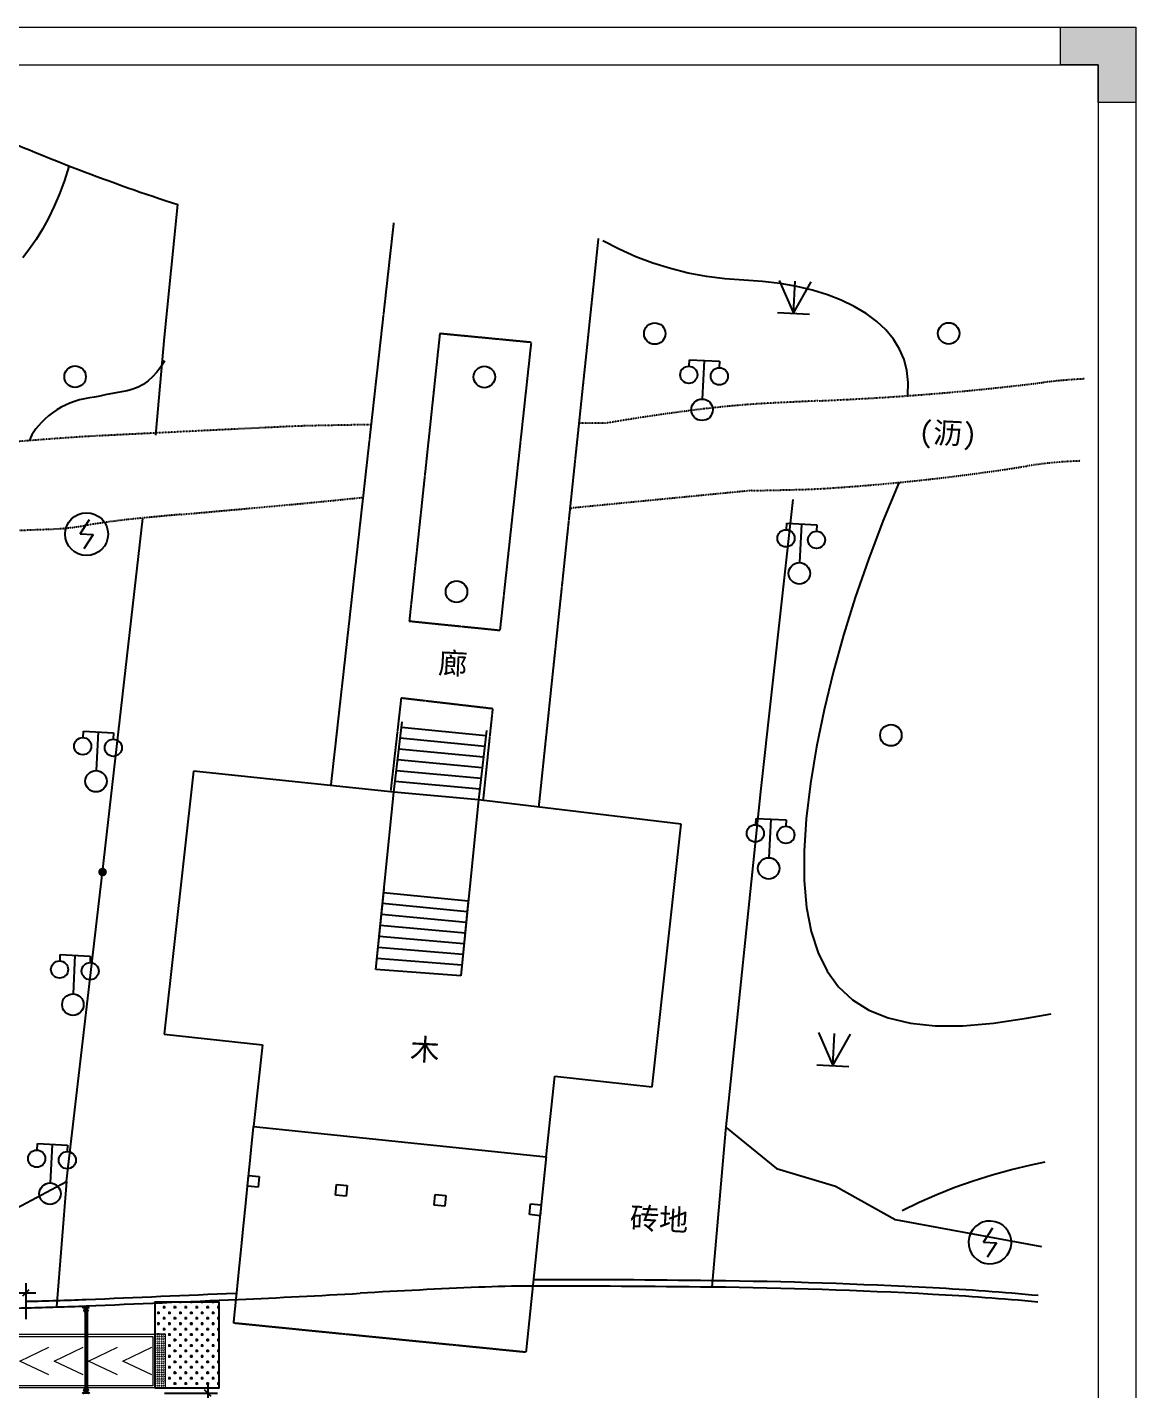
# Model space of a CAD drawing. Header units: millimetres. Extents: x 4 to 2106212, y -117026 to 198097.
# Drawn here: x 1744848 to 1796513, y 126967 to 190477 of the extents above; entities that cross this region are included whole.
import ezdxf
from ezdxf.enums import TextEntityAlignment as Align

# ---------------------------------------------------------------- set-up
doc = ezdxf.new("R2010")
doc.units = ezdxf.units.MM
for name, pattern in [('CENTER', [0.6, 0.375, -0.075, 0.075, -0.075]), ('X32', [1.5, 1, -0.5]), ('X6', [2, 1, -1])]:
    doc.linetypes.add(name, pattern=pattern)
doc.layers.add('HR-pontoon', color=161, linetype='Continuous')
doc.layers.add('粗实线', color=7, linetype='Continuous')
doc.layers.add('图框', color=7, linetype='Continuous', lineweight=13)
doc.layers.add('抱桩器', color=1, linetype='Continuous', lineweight=18)
doc.styles.add('hztxt', font='ros1.shx', dxfattribs={"width": 0.8, "bigfont": 'hztxt.shx'})
doc.styles.add('宋体', font='')
doc.styles.get('宋体').set_extended_font_data('SimSun')
doc.linetypes.add('10422', pattern='A,2,[150,AAA.SHX,S=1,R=0,X=0,Y=1],2,[177,AAA.SHX,S=1,R=0,X=0,Y=0.8],1e-09', length=4)
doc.linetypes.add('444', pattern='A,4.5,[145,AAA.SHX,S=1,R=0,X=0,Y=1],4.5,-0.5,[146,AAA.SHX,S=1,R=0,X=0,Y=0],-0.5', length=10)
doc.dimstyles.new('DIM-300', dxfattribs={"dimscale": 300, "dimtxt": 3, "dimasz": 1, "dimexe": 1.5, "dimexo": 1.5, "dimgap": 0.5, "dimtad": 1, "dimdec": 0, "dimzin": 0, "dimdsep": 46, "dimtxsty": 'hztxt', "dimblk": 'OBLIQUE', "dimcen": 0, "dimdle": 1.5, "dimclrd": 9, "dimclre": 9, "dimclrt": 6, "dimadec": 0, "dimazin": 0, "dimtfac": 1, "dimtdec": 0, "dimtix": 1, "dimtofl": 0, "dimtmove": 2, "dimatfit": 0, "dimfxl": 5, "dimtolj": 1, "dimtzin": 0, "dimarcsym": 0})
pattern_1 = [(225, (43212.285, 45564.743), (4.49012806, -4.49012806), []), (225, (43207.795, 45564.743), (4.49012806, -4.49012806), [7.9375, -1.5875, 0, -1.5875])]
pattern_2 = [(225, (-344287.005, -129412.7357), (4.49012806, -4.49012806), []), (225, (-344291.495, -129412.7357), (4.49012806, -4.49012806), [7.9375, -1.5875, 0, -1.5875])]

# ---------------------------------------------------------------- blocks, each defined once
blk = doc.blocks.new('*U583')
at = {"layer": '抱桩器'}
h = blk.add_hatch(dxfattribs=at)
h.set_pattern_fill('GOST_GLASS', color=252, scale=10, angle=90)
h.set_pattern_definition([(135, (-669974.417, -109419.865), (5e-15, 84.852814), [50, -70]), (135, (-669974.417, -109398.65), (5e-15, 84.852814), [20, -100]), (135, (-669995.63, -109419.865), (5e-15, 84.852814), [20, -100])])
h.paths.add_polyline_path([(-3750, 1250), (-3750, -1250), (-4750, -1250), (-4750, 1250)])
h = blk.add_hatch(dxfattribs=at)
h.set_pattern_fill('GOST_GLASS', color=252, scale=10, angle=90)
h.set_pattern_definition([(135, (-673974.717, -109419.865), (5e-15, 84.852814), [50, -70]), (135, (-673974.717, -109398.65), (5e-15, 84.852814), [20, -100]), (135, (-673995.93, -109419.865), (5e-15, 84.852814), [20, -100])])
h.paths.add_polyline_path([(4250, 1250), (4250, -1250), (4750, -1250), (4750, 1250)])
at = {"layer": '抱桩器', "color": 252}
for points in [[(-3750, 1250), (-3750, -1250), (-4750, -1250), (-4750, 1250)], [(4250, -1250), (-3750, -1250), (-3750, 1250), (4250, 1250)], [(4150, -1150), (-3650, -1150), (-3650, 1150), (4150, 1150)], [(4250, 1250), (4250, -1250), (4750, -1250), (4750, 1250)]]:
    blk.add_lwpolyline(points, close=True, dxfattribs=at)
for points in [[(-2284, -650), (-3634, 0), (-2284, 650)], [(-684, -650), (-2034, 0), (-684, 650)], [(916, -650), (-434, 0), (916, 650)], [(2516, -650), (1166, 0), (2516, 650)], [(4116, -650), (2766, 0), (4116, 650)]]:
    blk.add_lwpolyline(points, dxfattribs=at)
blk = doc.blocks.new('*U584')
at = {"color": 0, "linetype": 'ByBlock', "lineweight": -2, "transparency": 16777216}
blk.add_blockref('*U583', (0, 0), dxfattribs=at)
blk = doc.blocks.new('MT-ZP')
h = blk.add_hatch()
h.set_pattern_fill('CROSS', color=252, scale=40)
h.set_pattern_definition([(0, (46060, 0), (254, 254), [127, -381]), (90, (46123.5, -63.5), (-254, 254), [127, -381])])
h.paths.add_polyline_path([(726284, 262476), (726284, 260976), (726784, 260976), (726784, 258476), (729284, 258476), (729284, 262476)])
at = {"layer": 'HR-pontoon', "color": 252}
blk.add_lwpolyline([(726284, 258476), (729284, 258476), (729284, 262476), (726284, 262476)], close=True, dxfattribs=at)
at = {"color": 252}
blk.add_blockref('*U584', (722034, 259726), dxfattribs=at)
blk = doc.blocks.new('*U73')
blk.add_blockref('MT-ZP', (-692747, -252919))
blk = doc.blocks.new('*U74')
at = {"color": 0, "linetype": 'ByBlock', "lineweight": -2, "transparency": 16777216}
blk.add_blockref('*U73', (0, 0), dxfattribs=at)
blk = doc.blocks.new('_Oblique')
at = {"color": 0, "linetype": 'ByBlock', "lineweight": -2}
blk.add_line((-0.5, -0.5), (0.5, 0.5), dxfattribs=at)
blk = doc.blocks.new('*D558')
at = {"color": 9, "lineweight": -2, "transparency": 16777216}
for p, q in [((1738345, 131490), (1745245, 131490)), ((1738795, 130255), (1738795, 131940)), ((1744795, 130255), (1744795, 131940))]:
    blk.add_line(p, q, dxfattribs=at)
at = {"layer": 'Defpoints', "color": 0, "transparency": 16777216}
for p in [(1744795, 131490), (1738795, 129805), (1744795, 129805)]:
    blk.add_point(p, dxfattribs=at)
at = {"color": 9, "lineweight": -2, "transparency": 16777216, "xscale": 300, "yscale": 300, "zscale": 300, "rotation": 180}
blk.add_blockref('_Oblique', (1738795, 131490), dxfattribs=at)
at = {"color": 9, "lineweight": -2, "transparency": 16777216, "xscale": 300, "yscale": 300, "zscale": 300}
blk.add_blockref('_Oblique', (1744795, 131490), dxfattribs=at)
at = {"color": 6, "transparency": 16777216, "insert": (1741795, 132090), "char_height": 900, "attachment_point": 5, "style": 'hztxt'}
blk.add_mtext('\\A1;6000', dxfattribs=at)
blk = doc.blocks.new('*D568')
at = {"color": 9, "lineweight": -2, "transparency": 16777216}
for p, q in [((1753267, 127255), (1753267, 123355)), ((1751245, 126805), (1753717, 126805)), ((1751245, 123805), (1753717, 123805))]:
    blk.add_line(p, q, dxfattribs=at)
at = {"layer": 'Defpoints', "color": 0, "transparency": 16777216}
for p in [(1750795, 126805), (1750795, 123805), (1753267, 123805)]:
    blk.add_point(p, dxfattribs=at)
at = {"color": 9, "lineweight": -2, "transparency": 16777216, "xscale": 300, "yscale": 300, "zscale": 300}
for p, rotation in [((1753267, 126805), 90), ((1753267, 123805), 270)]:
    blk.add_blockref('_Oblique', p, dxfattribs=dict(at, rotation=rotation))
at = {"color": 6, "transparency": 16777216, "insert": (1752204, 125305), "char_height": 900, "attachment_point": 5, "rotation": 90, "style": 'hztxt'}
blk.add_mtext('\\A1;3000', dxfattribs=at)
blk = doc.blocks.new('*U1997')
h = blk.add_hatch()
h.set_pattern_fill('ANSI35', color=4, angle=180)
h.set_pattern_definition(pattern_1)
h.paths.add_polyline_path([(24, -89), (36, -89), (36, -67), (24, -67)])
h.paths.add_polyline_path([(24, -31), (36, -31), (36, 11), (24, 11)])
h.paths.add_polyline_path([(-100, 11), (100, 11), (100, 21), (-100, 21)])
h.paths.add_polyline_path([(-36, -31), (-24, -31), (-24, 11), (-36, 11)])
h.paths.add_polyline_path([(-36, -89), (-24, -89), (-24, -67), (-36, -67)])
h = blk.add_hatch()
h.set_pattern_fill('ANSI35', color=4, angle=180)
h.set_pattern_definition(pattern_2)
h.paths.add_polyline_path([(-129, -116), (-150, -116), (-150, -104), (-129, -104)])
h.paths.add_polyline_path([(111, -116), (-111, -116), (-111, -104), (111, -104)])
h.paths.add_polyline_path([(150, -116), (129, -116), (129, -104), (150, -104)])
h.paths.add_polyline_path([(66, -104), (54, -104), (54, -67), (66, -67)])
h.paths.add_polyline_path([(66, -31), (54, -31), (54, -4), (66, -4)])
h.paths.add_polyline_path([(6, -31), (-6, -31), (-6, -4), (6, -4)])
h.paths.add_polyline_path([(6, -104), (-6, -104), (-6, -67), (6, -67)])
h.paths.add_polyline_path([(-54, -104), (-66, -104), (-66, -67), (-54, -67)])
h.paths.add_polyline_path([(-54, -31), (-66, -31), (-66, -4), (-54, -4)])
at = {"color": 4}
for points in [[(100, 11), (-100, 11), (-100, 21), (100, 21), (100, 11)], [(-36, -89), (-36, 11), (-24, 11), (-24, -89), (-36, -89)], [(24, -89), (24, 11), (36, 11), (36, -89), (24, -89)], [(150, -116), (-150, -116), (-150, -104), (150, -104), (150, -116)], [(-66, -104), (-66, -4), (-54, -4), (-54, -104), (-66, -104)], [(-6, -104), (-6, -4), (6, -4), (6, -104), (-6, -104)], [(54, -104), (54, -4), (66, -4), (66, -104), (54, -104)]]:
    blk.add_lwpolyline(points, dxfattribs=at)
at = {"layer": 'Defpoints', "color": 4}
for points in [[(-100, 21), (-50, 21), (-50, 121), (-100, 21)], [(100, 21), (50, 21), (50, 121), (100, 21)]]:
    blk.add_lwpolyline(points, dxfattribs=at)
at = {"layer": 'Defpoints', "color": 4, "linetype": 'CENTER', "ltscale": 2}
for points in [[(-129, -116), (-111, -116), (-111, -104), (-129, -104)], [(-66, -31), (-54, -31), (-54, -67), (-66, -67)], [(-36, -31), (-24, -31), (-24, -67), (-36, -67)], [(-6, -31), (6, -31), (6, -67), (-6, -67)], [(24, -31), (36, -31), (36, -67), (24, -67)], [(54, -31), (66, -31), (66, -67), (54, -67)], [(129, -116), (111, -116), (111, -104), (129, -104)]]:
    blk.add_lwpolyline(points, close=True, dxfattribs=at)
for points in [[(-120, -99), (-120, -111), (-120, -121)], [(-66, -49), (66, -49)], [(-66, -49), (66, -49)], [(120, -99), (120, -111), (120, -121)]]:
    blk.add_lwpolyline(points, dxfattribs=at)
blk = doc.blocks.new('*U2004')
at = {"layer": '粗实线', "color": 0, "linetype": 'ByBlock', "lineweight": -2, "transparency": 16777216}
blk.add_blockref('*U1997', (0, 0), dxfattribs=at)
blk = doc.blocks.new('*U2005')
h = blk.add_hatch()
h.set_pattern_fill('ANSI35', color=4, angle=180)
h.set_pattern_definition(pattern_1)
h.paths.add_polyline_path([(24, -89), (36, -89), (36, -67), (24, -67)])
h.paths.add_polyline_path([(24, -31), (36, -31), (36, 11), (24, 11)])
h.paths.add_polyline_path([(-100, 11), (100, 11), (100, 21), (-100, 21)])
h.paths.add_polyline_path([(-36, -31), (-24, -31), (-24, 11), (-36, 11)])
h.paths.add_polyline_path([(-36, -89), (-24, -89), (-24, -67), (-36, -67)])
h = blk.add_hatch()
h.set_pattern_fill('ANSI35', color=4, angle=180)
h.set_pattern_definition(pattern_2)
h.paths.add_polyline_path([(-129, -116), (-150, -116), (-150, -104), (-129, -104)])
h.paths.add_polyline_path([(111, -116), (-111, -116), (-111, -104), (111, -104)])
h.paths.add_polyline_path([(150, -116), (129, -116), (129, -104), (150, -104)])
h.paths.add_polyline_path([(66, -104), (54, -104), (54, -67), (66, -67)])
h.paths.add_polyline_path([(66, -31), (54, -31), (54, -4), (66, -4)])
h.paths.add_polyline_path([(6, -31), (-6, -31), (-6, -4), (6, -4)])
h.paths.add_polyline_path([(6, -104), (-6, -104), (-6, -67), (6, -67)])
h.paths.add_polyline_path([(-54, -104), (-66, -104), (-66, -67), (-54, -67)])
h.paths.add_polyline_path([(-54, -31), (-66, -31), (-66, -4), (-54, -4)])
at = {"color": 4}
for points in [[(100, 11), (-100, 11), (-100, 21), (100, 21), (100, 11)], [(-36, -89), (-36, 11), (-24, 11), (-24, -89), (-36, -89)], [(24, -89), (24, 11), (36, 11), (36, -89), (24, -89)], [(150, -116), (-150, -116), (-150, -104), (150, -104), (150, -116)], [(-66, -104), (-66, -4), (-54, -4), (-54, -104), (-66, -104)], [(-6, -104), (-6, -4), (6, -4), (6, -104), (-6, -104)], [(54, -104), (54, -4), (66, -4), (66, -104), (54, -104)]]:
    blk.add_lwpolyline(points, dxfattribs=at)
at = {"layer": 'Defpoints', "color": 4}
for points in [[(-100, 21), (-50, 21), (-50, 121), (-100, 21)], [(100, 21), (50, 21), (50, 121), (100, 21)]]:
    blk.add_lwpolyline(points, dxfattribs=at)
at = {"layer": 'Defpoints', "color": 4, "linetype": 'CENTER', "ltscale": 2}
for points in [[(-129, -116), (-111, -116), (-111, -104), (-129, -104)], [(-66, -31), (-54, -31), (-54, -67), (-66, -67)], [(-36, -31), (-24, -31), (-24, -67), (-36, -67)], [(-6, -31), (6, -31), (6, -67), (-6, -67)], [(24, -31), (36, -31), (36, -67), (24, -67)], [(54, -31), (66, -31), (66, -67), (54, -67)], [(129, -116), (111, -116), (111, -104), (129, -104)]]:
    blk.add_lwpolyline(points, close=True, dxfattribs=at)
for points in [[(-120, -99), (-120, -111), (-120, -121)], [(-66, -49), (66, -49)], [(-66, -49), (66, -49)], [(120, -99), (120, -111), (120, -121)]]:
    blk.add_lwpolyline(points, dxfattribs=at)
blk = doc.blocks.new('*U1996')
at = {"layer": '粗实线', "color": 0, "linetype": 'ByBlock', "lineweight": -2, "transparency": 16777216}
blk.add_blockref('*U2005', (0, 0), dxfattribs=at)
blk = doc.blocks.new('*U1971')
at = {"layer": '粗实线', "color": 4}
for points in [[(-50, 1863), (-50, -1863)], [(50, 1863), (50, -1863)]]:
    blk.add_lwpolyline(points, dxfattribs=at)
at = {"layer": '粗实线', "color": 4, "xscale": -1, "rotation": 179.9999997006857}
blk.add_blockref('*U1996', (0, 1884), dxfattribs=at)
at = {"layer": '粗实线', "color": 4, "rotation": 359.9999997006856}
blk.add_blockref('*U2004', (0, -1884), dxfattribs=at)
blk = doc.blocks.new('*U1972')
at = {"color": 0, "linetype": 'ByBlock', "lineweight": -2, "transparency": 16777216}
blk.add_blockref('*U1971', (0, 0), dxfattribs=at)
blk = doc.blocks.new('jytkjyk')
at = {"layer": '粗实线', "color": 252, "linetype": 'Continuous'}
for p, q in [((520511, 183981, 15000), (520304, 183327, 15000)), ((520520, 184016, 15000), (520511, 183981, 15000)), ((520304, 183327, 15000), (520074, 182711, 15000)), ((520074, 182711, 15000), (519824, 182131, 15000)), ((519824, 182131, 15000), (519560, 181584, 15000)), ((519281, 181070, 15000), (518988, 180589, 15000)), ((519560, 181584, 15000), (519281, 181070, 15000)), ((518988, 180589, 15000), (518680, 180142, 15000)), ((546162, 180127, 14000), (545403, 180523, 14000)), ((518680, 180142, 15000), (518357, 179728, 15000)), ((546939, 179780, 14000), (546162, 180127, 14000)), ((547733, 179479, 14000), (546939, 179780, 14000)), ((548545, 179227, 14000), (547733, 179479, 14000)), ((549374, 179021, 14000), (548545, 179227, 14000)), ((550221, 178863, 14000), (549374, 179021, 14000)), ((551086, 178753, 14000), (550221, 178863, 14000)), ((551968, 178690, 14000), (551086, 178753, 14000)), ((552837, 178631, 14000), (551968, 178690, 14000)), ((553661, 178533, 14000), (552837, 178631, 14000)), ((554441, 178397, 14000), (553661, 178533, 14000)), ((555176, 178221, 14000), (554441, 178397, 14000)), ((555866, 178006, 14000), (555176, 178221, 14000)), ((556512, 177753, 14000), (555866, 178006, 14000)), ((557113, 177460, 14000), (556512, 177753, 14000)), ((557669, 177128, 14000), (557113, 177460, 14000)), ((558167, 176762, 14000), (557669, 177128, 14000)), ((558592, 176365, 14000), (558167, 176762, 14000)), ((558945, 175937, 14000), (558592, 176365, 14000)), ((559225, 175479, 14000), (558945, 175937, 14000)), ((559433, 174990, 14000), (559225, 175479, 14000)), ((524960, 174934, 14000), (524789, 174653, 14000)), ((559567, 174470, 14000), (559433, 174990, 14000)), ((524407, 174182, 14000), (524198, 173992, 14000)), ((524604, 174402, 14000), (524407, 174182, 14000)), ((524789, 174653, 14000), (524604, 174402, 14000)), ((559630, 173920, 14000), (559567, 174470, 14000)), ((522706, 173433, 14000), (522449, 173383, 14000)), ((522967, 173484, 14000), (522706, 173433, 14000)), ((523232, 173536, 14000), (522967, 173484, 14000)), ((523492, 173604, 14000), (523232, 173536, 14000)), ((523740, 173703, 14000), (523492, 173604, 14000)), ((523975, 173832, 14000), (523740, 173703, 14000)), ((524198, 173992, 14000), (523975, 173832, 14000)), ((559619, 173339, 14000), (559630, 173920, 14000)), ((520143, 172762, 14000), (519944, 172642, 14000)), ((520348, 172868, 14000), (520143, 172762, 14000)), ((520559, 172961, 14000), (520348, 172868, 14000)), ((520776, 173039, 14000), (520559, 172961, 14000)), ((521000, 173103, 14000), (520776, 173039, 14000)), ((521230, 173153, 14000), (521000, 173103, 14000)), ((521466, 173196, 14000), (521230, 173153, 14000)), ((521705, 173241, 14000), (521466, 173196, 14000)), ((521949, 173287, 14000), (521705, 173241, 14000)), ((522197, 173335, 14000), (521949, 173287, 14000)), ((522449, 173383, 14000), (522197, 173335, 14000)), ((519391, 172205, 14000), (519235, 172054, 14000)), ((519565, 172359, 14000), (519391, 172205, 14000)), ((519751, 172508, 14000), (519565, 172359, 14000)), ((519944, 172642, 14000), (519751, 172508, 14000)), ((518874, 171616, 14000), (518789, 171475, 14000)), ((518976, 171759, 14000), (518874, 171616, 14000)), ((519097, 171905, 14000), (518976, 171759, 14000)), ((519235, 172054, 14000), (519097, 171905, 14000)), ((518722, 171336, 14000), (518673, 171201, 14000)), ((518789, 171475, 14000), (518722, 171336, 14000)), ((559196, 169242, 14000), (558452, 167449, 14000)), ((558452, 167449, 14000), (557773, 165668, 14000)), ((557773, 165668, 14000), (557160, 163898, 14000)), ((557160, 163898, 14000), (556613, 162140, 14000)), ((556613, 162140, 14000), (556131, 160394, 14000)), ((556131, 160394, 14000), (555714, 158660, 14000)), ((555714, 158660, 14000), (555362, 156937, 14000)), ((535655, 154816, 100000), (536037, 158097, 100000)), ((539950, 157441, 100000), (536007, 157835, 100000)), ((539981, 157700, 100000), (539603, 154460, 100000)), ((539892, 156944, 100000), (535948, 157332, 100000)), ((555362, 156937, 14000), (555076, 155226, 14000)), ((539777, 155951, 100000), (535831, 156326, 100000)), ((539835, 156447, 100000), (535889, 156829, 100000)), ((526311, 155798), (524948, 143544)), ((535655, 154816), (526311, 155798)), ((539719, 155454, 100000), (535772, 155823, 100000)), ((539661, 154957, 100000), (535713, 155320, 100000)), ((555076, 155226, 14000), (554875, 153586, 14000)), ((534818, 146557), (535655, 154816)), ((539603, 154460, 100000), (535655, 154816, 100000)), ((539603, 154460), (538772, 146259)), ((549054, 153328), (539603, 154460)), ((547694, 141086), (549054, 153328)), ((554875, 153586, 14000), (554778, 152076, 14000)), ((554778, 152076, 14000), (554785, 150697, 14000)), ((554785, 150697, 14000), (554896, 149447, 14000)), ((534818, 146557, 100000), (535197, 150301, 100000)), ((539125, 149742, 100000), (535181, 150137, 100000)), ((539141, 149901, 100000), (538772, 146259, 100000)), ((539074, 149244, 100000), (535129, 149625, 100000)), ((554896, 149447, 14000), (555111, 148328, 14000)), ((539024, 148747, 100000), (535077, 149114, 100000)), ((538923, 147751, 100000), (534973, 148091, 100000)), ((538974, 148249, 100000), (535025, 148603, 100000)), ((555111, 148328, 14000), (555431, 147338, 14000)), ((538873, 147254, 100000), (534922, 147580, 100000)), ((538822, 146756, 100000), (534870, 147069, 100000)), ((555431, 147338, 14000), (555854, 146479, 14000)), ((538772, 146259), (534818, 146557)), ((538772, 146259, 100000), (534818, 146557, 100000)), ((555854, 146479, 14000), (556381, 145750, 14000)), ((556381, 145750, 14000), (557025, 145146, 14000)), ((557025, 145146, 14000), (557798, 144662, 14000)), ((557798, 144662, 14000), (558700, 144299, 14000)), ((558700, 144299, 14000), (559732, 144056, 14000)), ((563601, 144048, 14000), (565149, 144286, 14000)), ((565149, 144286, 14000), (566297, 144484, 14000)), ((524948, 143544), (529528, 143049)), ((559732, 144056, 14000), (560892, 143933, 14000)), ((560892, 143933, 14000), (562182, 143930, 14000)), ((562182, 143930, 14000), (563601, 144048, 14000)), ((529528, 143049), (529116, 139230)), ((542754, 137819), (543159, 141576)), ((543159, 141576), (547694, 141086)), ((529116, 139230), (542754, 137819)), ((563540, 136981, 13000), (564439, 137228, 13000)), ((564439, 137228, 13000), (565358, 137448, 13000)), ((565358, 137448, 13000), (566017, 137583, 13000)), ((528836, 136455, 13551), (528886, 136952, 13551)), ((528886, 136952, 13551), (529384, 136902, 13551)), ((529384, 136902, 13551), (529333, 136404, 13551)), ((561802, 136402, 13000), (562661, 136705, 13000)), ((562661, 136705, 13000), (563540, 136981, 13000)), ((529333, 136404, 13551), (528836, 136455, 13551)), ((532932, 136042, 13551), (532982, 136539, 13551)), ((533430, 135992, 13551), (532932, 136042, 13551)), ((532982, 136539, 13551), (533480, 136489, 13551)), ((533480, 136489, 13551), (533430, 135992, 13551)), ((537538, 135578, 13551), (537588, 136075, 13551)), ((537588, 136075, 13551), (538085, 136025, 13551)), ((538085, 136025, 13551), (538035, 135528, 13551)), ((560145, 135712, 13000), (560963, 136071, 13000)), ((560963, 136071, 13000), (561802, 136402, 13000)), ((538035, 135528, 13551), (537538, 135578, 13551)), ((541973, 135131, 13551), (542023, 135629, 13551)), ((542023, 135629, 13551), (542520, 135579, 13551)), ((542520, 135579, 13551), (542470, 135081, 13551)), ((559346, 135325, 13000), (560145, 135712, 13000)), ((542470, 135081, 13551), (541973, 135131, 13551))]:
    blk.add_line(p, q, dxfattribs=at)
at = {"layer": '粗实线', "color": 252}
for p, q in [((524969, 176031, 13824), (525589, 182211, 13824)), ((553607, 178677, 100000), (554282, 177142, 100000)), ((554282, 177142, 100000), (554356, 178640, 100000)), ((554282, 177142, 100000), (555105, 178603, 100000)), ((553533, 177179, 100000), (555031, 177105, 100000)), ((524568, 171459, 13824), (524969, 176031, 13824)), ((549422, 174677, 100000), (549436, 174977, 100000)), ((549436, 174977, 100000), (550835, 174905, 100000)), ((550046, 173143, 100000), (550135, 174941, 100000)), ((550835, 174905, 100000), (550820, 174606, 100000)), ((554248, 168468), (552744, 154850)), ((522079, 151097), (523960, 167574)), ((553952, 167054, 100000), (553967, 167353, 100000)), ((553967, 167353, 100000), (555365, 167282, 100000)), ((554577, 165520, 100000), (554666, 167318, 100000)), ((555365, 167282, 100000), (555350, 166982, 100000)), ((521173, 157364, 100000), (521187, 157663, 100000)), ((521187, 157663, 100000), (522586, 157592, 100000)), ((521798, 155830, 100000), (521887, 157628, 100000)), ((522586, 157592, 100000), (522571, 157292, 100000)), ((552744, 154850), (551106, 139068)), ((552523, 153301, 100000), (552538, 153601, 100000)), ((552538, 153601, 100000), (553936, 153529, 100000)), ((553148, 151767, 100000), (553237, 153565, 100000)), ((553936, 153529, 100000), (553921, 153230, 100000)), ((520395, 136674), (522079, 151097)), ((520096, 146953, 100000), (520110, 147252, 100000)), ((520110, 147252, 100000), (521509, 147181, 100000)), ((520720, 145419, 100000), (520810, 147217, 100000)), ((521509, 147181, 100000), (521494, 146881, 100000)), ((555444, 143613, 100000), (556119, 142078, 100000)), ((556119, 142078, 100000), (556194, 143576, 100000)), ((556119, 142078, 100000), (556943, 143539, 100000)), ((555370, 142115, 100000), (556868, 142041, 100000)), ((551160, 139178), (553494, 137282)), ((551106, 139068), (550470, 131750)), ((519031, 138139, 100000), (519046, 138439, 100000)), ((519046, 138439, 100000), (520444, 138367, 100000)), ((519656, 136605, 100000), (519745, 138403, 100000)), ((520444, 138367, 100000), (520429, 138068, 100000)), ((553494, 137282), (556240, 136458)), ((518065, 135433), (520395, 136674)), ((520395, 136674, 13497), (519938, 130825, 13497)), ((556240, 136458), (559025, 134901)), ((559025, 134901), (565840, 133648)), ((563138, 133847, 100000), (563571, 134519, 100000)), ((563138, 133847, 100000), (563738, 133818, 100000)), ((563738, 133818, 100000), (563304, 133145, 100000))]:
    blk.add_line(p, q, dxfattribs=at)
at = {"layer": '粗实线', "color": 252, "linetype": 'X32'}
for p, q in [((535643, 181354), (532715, 155139)), ((545184, 180642), (542404, 154160)), ((537797, 176196), (536374, 162798)), ((542068, 175784), (537797, 176196)), ((540613, 162368), (542068, 175784)), ((536374, 162798), (540613, 162368)), ((535993, 159205), (535499, 154833)), ((540271, 158706), (535993, 159205)), ((539825, 154434), (540271, 158706)), ((528193, 130070), (529116, 139230)), ((542753, 137818), (541811, 128712)), ((541811, 128712), (528193, 130070))]:
    blk.add_line(p, q, dxfattribs=at)
at = {"layer": '粗实线', "color": 252, "linetype": 'X6'}
for q in [(543964, 168065), (552318, 168880)]:
    blk.add_line((552318, 168880), q, dxfattribs=at)
at = {"layer": '粗实线', "color": 252}
for points in [[(521036, 166865), (521470, 167537)], [(521036, 166865), (521636, 166836)], [(521636, 166836), (521202, 166163)]]:
    blk.add_lwpolyline(points, dxfattribs=at)
at = {"layer": '粗实线', "color": 252, "linetype": 'Continuous', "const_width": 200, "elevation": 13620, "flags": 128}
blk.add_lwpolyline([(521980, 151102, 1), (522179, 151092, 1)], format="xyb", close=True, dxfattribs=at)
at = {"layer": '粗实线', "color": 252}
for centre, radius in [((547816, 176199, 100000), 500), ((561513, 176206, 100000), 500), ((520802, 174189, 100000), 500), ((539872, 174176, 100000), 500), ((549402, 174278, 100000), 400), ((550826, 174206, 100000), 400), ((550022, 172644, 100000), 500), ((521336, 166850, 100000), 1000), ((553932, 166654, 100000), 400), ((555357, 166582, 100000), 400), ((554552, 165020, 100000), 500), ((538576, 164166, 100000), 500), ((558820, 157475, 100000), 500), ((521153, 156964, 100000), 400), ((522578, 156892, 100000), 400), ((521773, 155330, 100000), 500), ((552504, 152902, 100000), 400), ((553928, 152830, 100000), 400), ((553123, 151268, 100000), 500), ((520076, 146553, 100000), 400), ((521501, 146481, 100000), 400), ((520696, 144919, 100000), 500), ((519011, 137740, 100000), 400), ((520436, 137668, 100000), 400), ((519631, 136106, 100000), 500)]:
    blk.add_circle(centre, radius, dxfattribs=at)
blk.add_arc((553793, 269442), 91677, 245.93425, 252.08269, dxfattribs=at)
at = {"layer": '粗实线', "color": 252, "linetype": 'X6'}
for centre, radius, start, end in [((569095, 148288), 25827, 92.78691, 97.05008), ((550525, 298448), 125477, 272.85327, 277.05008), ((555569, 127424), 45592, 92.78829, 96.89136), ((604870, -884856), 1059072, 92.675032, 92.788293), ((535483, 600250), 427654, 272.67503, 272.85327), ((561104, 81624), 91725, 96.89136, 99.7838), ((732506, -4035277), 4211976, 92.744889, 92.866169), ((532415, 138156), 33749, 91.26489, 92.74489), ((540046, -207472), 379462, 90.82352, 91.26489), ((542775, -284601), 456625, 89.65596, 89.81129), ((534961, -36328), 208175, 93.88964, 95.37025), ((524851, 112359), 59145, 92.86617, 93.88965), ((568262, 150617), 19652, 91.80974, 99.04009), ((549407, 269125), 100346, 273.60427, 279.04009), ((554035, 195657), 26732, 271.64726, 273.60427), ((521510, 272353), 104543, 275.21565, 275.64468), ((436538, 1132068), 968447, 275.64468, 275.785641), ((549107, 367025), 198171, 270.92852, 271.64726), ((554030, -149240), 318267, 95.09974, 95.43215), ((293052, 2775119), 2617714, 275.099743, 275.215648), ((320346, 5330042), 5166818, 272.479398, 272.480512), ((258392, 7212248), 7050007, 272.0776782, 272.123005), ((517336, 227057), 60018, 272.123, 272.15027), ((482441, 1156409), 990025, 272.150267, 272.156982), ((519265, 178722), 11645, 272.15698, 279.66856), ((527364, 131188), 36574, 95.43215, 99.66856)]:
    blk.add_arc(centre, radius, start, end, dxfattribs=at)
at = {"layer": '粗实线', "color": 252, "linetype": '444'}
for centre, radius, start, end in [((374450, 3658298), 3530179, 272.3842, 272.497756), ((542414, -548753), 680850, 89.321781, 90.021278), ((547536, -116057), 248124, 86.94216, 89.32178), ((554044, 5762), 126131, 84.70045, 86.94216), ((515194, 282309), 151258, 271.27879, 271.79402), ((515741, 264842), 133783, 271.79402, 272.3842)]:
    blk.add_arc(centre, radius, start, end, dxfattribs=at)
at = {"layer": '粗实线', "color": 252, "linetype": '10422'}
for centre, radius, start, end in [((556251, -252980), 385084, 92.47654, 93.30004), ((542081, 74632), 57165, 90.03062, 92.47654), ((542414, -548753), 680550, 89.32178, 90.030621), ((547536, -116057), 247824, 86.94216, 89.32178), ((515741, 264842), 134083, 271.79402, 272.3842), ((374450, 3658298), 3530479, 272.3842, 272.499215), ((510643, 537987), 407197, 272.49922, 273.30004), ((554044, 5762), 125831, 84.69653, 86.94216), ((483543, 1700180), 1569783, 271.1187, 271.278791), ((515194, 282309), 151558, 271.27879, 271.79402)]:
    blk.add_arc(centre, radius, start, end, dxfattribs=at)
at = {"layer": '粗实线', "color": 252}
blk.add_ellipse((563438, 133832, 100000), major_axis=(741, 671), ratio=1, start_param=5.497787, end_param=11.780972, dxfattribs=at)
blk.add_blockref('*U1972', (521312, 128805))
at = {"layer": '粗实线', "color": 252, "linetype": 'Continuous', "style": '宋体'}
for s, p in [('(沥)', (561476, 171485, 100000)), ('廊', (538414, 160846, 100000))]:
    blk.add_text(s, height=1000, rotation=357.16432, dxfattribs=at).set_placement(p, align=Align.MIDDLE)
blk.add_text('木', height=1000, rotation=357.16432, dxfattribs=at).set_placement((537782, 142788, 100000), align=Align.MIDDLE_RIGHT)
blk.add_text('砖地', height=1000, rotation=357.16432, dxfattribs=at).set_placement((548023, 134924, 100000), align=Align.MIDDLE_CENTER)
blk = doc.blocks.new('GW-TK')
at = {"layer": '图框', "linetype": 'Continuous', "lineweight": 0}
h = blk.add_hatch(color=256, dxfattribs=at)
h.dxf.hatch_style = 1
h.paths.add_polyline_path([(927593.55, 464715.01), (927593.55, 464710.01), (927598.55, 464710.01), (927598.55, 464705.01), (927603.55, 464705.01), (927603.55, 464715.01)])
at = {"layer": '图框'}
for points in [[(927183.55, 464715.01), (927603.55, 464715.01), (927603.55, 464418.01), (927183.55, 464418.01)], [(927188.55, 464710.01), (927598.55, 464710.01), (927598.55, 464423.01), (927188.55, 464423.01)]]:
    blk.add_lwpolyline(points, close=True, dxfattribs=at)
at = {"layer": '图框', "linetype": 'Continuous', "lineweight": 0}
blk.add_lwpolyline([(927598.55, 464705.01), (927598.55, 464710.01), (927593.55, 464710.01), (927593.55, 464715.01), (927603.55, 464715.01), (927603.55, 464705.01)], close=True, dxfattribs=at)

msp = doc.modelspace()

# ---------------------------------------------------------------- block references
at = {"xscale": 350, "yscale": 350, "zscale": 350}
msp.add_blockref('GW-TK', (-322864729.1163, -162459777.5503), dxfattribs=at)
for name, p in [('jytkjyk', (1226278.7681, -0.0014, 0.001)), ('*U74', (1717256.7465, 121497.9814))]:
    msp.add_blockref(name, p)

# ---------------------------------------------------------------- dimensions: what is measured, and where the dimension line sits
dim = msp.add_linear_dim(base=(1744795.3126, 131490.4762), p1=(1738795.3126, 129805.01), p2=(1744795.3126, 129805.01), dimstyle='DIM-300')
dim.commit()
dim.dimension.update_dxf_attribs({"geometry": '*D558', "text_midpoint": (1741795.3126, 132090.4762)})
dim = msp.add_linear_dim(base=(1753266.6285, 123805.0071), p1=(1750795.3125, 126805.0059), p2=(1750795.3125, 123805.0071), angle=89.9999997, dimstyle='DIM-300')
dim.commit()
dim.dimension.update_dxf_attribs({"geometry": '*D568', "text_midpoint": (1752203.601, 125305.0065), "dimtype": 160})

doc.saveas('drawing.dxf')
